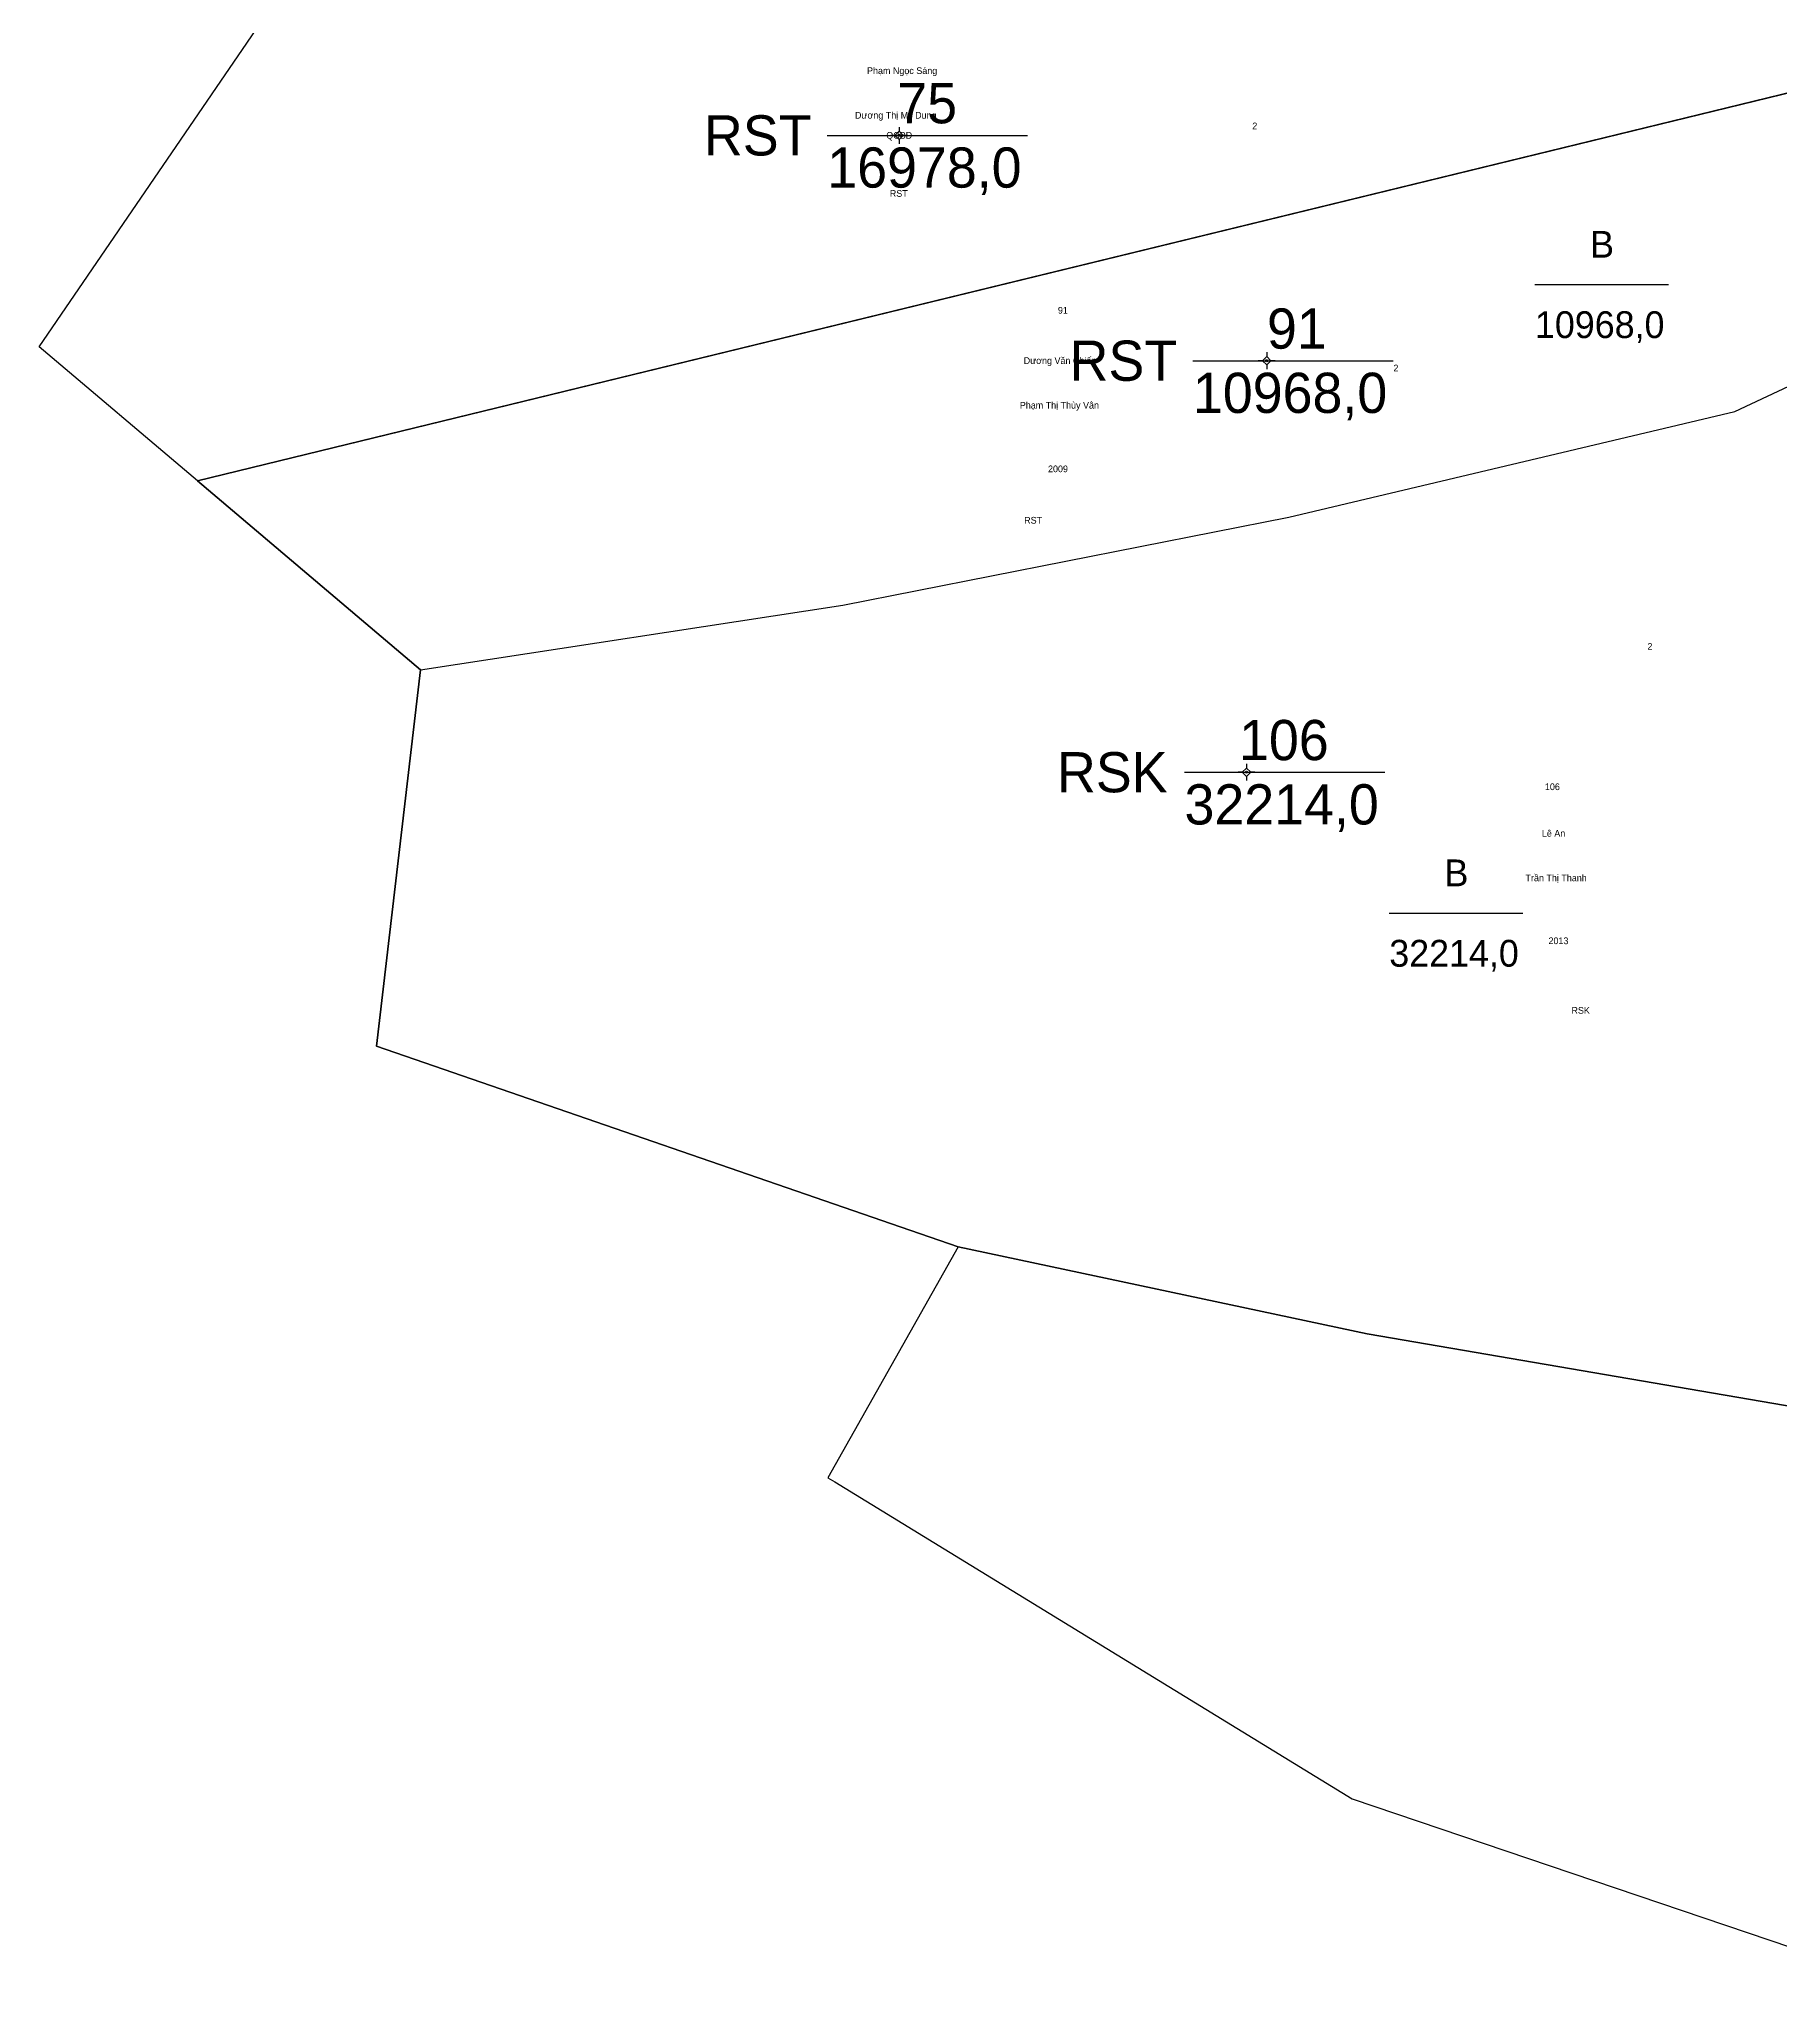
# Model space of a CAD drawing. Extents: x -2 to 554490, y -4 to 1841918.
# Drawn here: x 552692.6 to 552952.6, y 1840589.2 to 1840880.9 of the extents above; entities that cross this region are included whole.
import ezdxf

# ---------------------------------------------------------------- set-up
doc = ezdxf.new("R2010")
doc.units = 0
for name, color, linetype in [('Level 11', 7, 'Continuous'), ('Level 13', 7, 'Continuous'), ('Level 16', 7, 'Continuous'), ('Level 17', 7, 'Continuous'), ('Level 18', 7, 'Continuous'), ('Level 19', 7, 'Continuous'), ('Level 2', 7, 'Continuous'), ('Level 3', 7, 'Continuous'), ('Level 4', 7, 'Continuous'), ('Level 52', 7, 'Continuous'), ('Level 54', 7, 'Continuous'), ('Level 55', 7, 'Continuous')]:
    doc.layers.add(name, color=color, linetype=linetype)

msp = doc.modelspace()

# ---------------------------------------------------------------- linework, layer by layer
at = {"layer": 'Level 11'}
for p, q in [((552820.31, 1840866.56), (552819.69, 1840866.56)), ((552820.94, 1840867.19), (552820.31, 1840866.56)), ((552820.31, 1840866.56), (552820.94, 1840865.94)), ((552820.94, 1840867.81), (552820.94, 1840867.19)), ((552821.56, 1840866.56), (552820.94, 1840867.19)), ((552820.94, 1840865.94), (552821.56, 1840866.56)), ((552820.94, 1840865.94), (552820.94, 1840865.31)), ((552822.19, 1840866.56), (552821.56, 1840866.56)), ((552875.83, 1840834.17), (552875.83, 1840833.54)), ((552875.2, 1840832.92), (552874.58, 1840832.92)), ((552875.83, 1840833.54), (552875.2, 1840832.92)), ((552875.2, 1840832.92), (552875.83, 1840832.29)), ((552876.45, 1840832.92), (552875.83, 1840833.54)), ((552875.83, 1840832.29), (552876.45, 1840832.92)), ((552875.83, 1840832.29), (552875.83, 1840831.67)), ((552877.08, 1840832.92), (552876.45, 1840832.92)), ((552872.82, 1840772.73), (552872.82, 1840772.1)), ((552872.19, 1840771.48), (552871.57, 1840771.48)), ((552872.82, 1840772.1), (552872.19, 1840771.48)), ((552872.19, 1840771.48), (552872.82, 1840770.85)), ((552873.44, 1840771.48), (552872.82, 1840772.1)), ((552872.82, 1840770.85), (552873.44, 1840771.48)), ((552872.82, 1840770.85), (552872.82, 1840770.23)), ((552874.07, 1840771.48), (552873.44, 1840771.48))]:
    msp.add_line(p, q, dxfattribs=at)
for centre in [(552820.94, 1840866.56), (552875.83, 1840832.92), (552872.82, 1840771.48)]:
    msp.add_circle(centre, 0.15, dxfattribs=at)
at = {"layer": 'Level 13'}
for p, q in [((552810.22, 1840866.56), (552840.12, 1840866.56)), ((552864.81, 1840832.92), (552894.71, 1840832.92)), ((552863.56, 1840771.48), (552893.46, 1840771.48))]:
    msp.add_line(p, q, dxfattribs=at)
at = {"layer": 'Level 2'}
for q in [(552979.01, 1840879.07), (552749.49, 1840786.78)]:
    msp.add_line((552716.19, 1840814.97), q, dxfattribs=at)
for points in [[(552716.19, 1840814.97), (552692.55, 1840834.99), (552749.4, 1840918.16), (552808.98, 1840913.58), (552847.88, 1840913.43), (552872, 1840914.78), (552900.44, 1840912.44), (552913.66, 1840911.85)], [(552749.49, 1840786.78), (552812.57, 1840796.42), (552879.15, 1840809.57), (552945.72, 1840825.35), (552988.65, 1840845.51), (553011.45, 1840870.1)], [(552749.49, 1840786.78), (552742.93, 1840730.58), (552829.76, 1840700.64)], [(552829.76, 1840700.64), (552810.3, 1840666.12), (552811.37, 1840665.53), (552888.57, 1840618.21), (552954.2, 1840596), (553049.73, 1840551.59), (553074.58, 1840539.84), (553081.48, 1840550.57), (553092.3, 1840569.64), (553100.85, 1840587.94), (553109.43, 1840603.63), (553123.08, 1840617.14)], [(552829.76, 1840700.64), (552890.81, 1840687.63), (552956.76, 1840676.34), (553009.69, 1840672.87), (553041.8, 1840674.6), (553067.43, 1840679.83)]]:
    msp.add_lwpolyline(points, dxfattribs=at)
at = {"layer": 'Level 3'}
msp.add_lwpolyline([(552956.76, 1840676.34), (552890.81, 1840687.63), (552829.76, 1840700.64), (552742.93, 1840730.58), (552749.49, 1840786.78), (552716.19, 1840814.97), (552979.01, 1840879.07)], dxfattribs=at)
msp.add_lwpolyline([(552956.76, 1840676.34), (552890.81, 1840687.63), (552829.76, 1840700.64), (552742.93, 1840730.58), (552749.49, 1840786.78), (552716.19, 1840814.97), (552979.01, 1840879.07)], dxfattribs=at)
at = {"layer": 'Level 52'}
msp.add_lwpolyline([(552979.01, 1840879.07), (552716.19, 1840814.97), (552749.49, 1840786.78), (552742.93, 1840730.58), (552829.76, 1840700.64), (552890.81, 1840687.63), (552956.76, 1840676.34)], dxfattribs=at)
at = {"layer": 'Level 55'}
for p, q in [((552915.88, 1840844.3), (552935.81, 1840844.3)), ((552894.12, 1840750.45), (552914.06, 1840750.45))]:
    msp.add_line(p, q, dxfattribs=at)

# ---------------------------------------------------------------- texts
at = {"layer": 'Level 13'}
for s, p in [('75', (552820.68, 1840868.36)), ('91', (552875.87, 1840834.72)), ('106', (552871.7, 1840773.28))]:
    msp.add_text(s, height=6, dxfattribs=at).set_placement(p)
at = {"layer": 'Level 16'}
for s, p in [('RST', (552819.56, 1840857.39)), ('RST', (552839.62, 1840808.6)), ('RSK', (552921.33, 1840735.42))]:
    msp.add_text(s, height=1, dxfattribs=at).set_placement(p)
at = {"layer": 'Level 17'}
for s, p in [('91', (552844.66, 1840839.95)), ('106', (552917.37, 1840768.81))]:
    msp.add_text(s, height=1, dxfattribs=at).set_placement(p)
at = {"layer": 'Level 18'}
for s, p in [('Phạm Ngọc Sáng', (552816.16, 1840875.72)), ('Dương Thị Mỹ Dung ', (552814.36, 1840869.06)), ('Dương Văn Chiến', (552839.55, 1840832.43)), ('Phạm Thị Thùy Vân', (552838.97, 1840825.77)), ('Lê An', (552916.91, 1840761.86)), ('Trần Thị Thanh', (552914.47, 1840755.2))]:
    msp.add_text(s, height=1, dxfattribs=at).set_placement(p)
at = {"layer": 'Level 19'}
for p in [(552873.68, 1840867.47), (552894.75, 1840831.32), (552932.67, 1840789.76)]:
    msp.add_text('2', height=1, dxfattribs=at).set_placement(p)
at = {"layer": 'Level 2'}
for s, p in [('RST', (552791.82, 1840863.56)), ('RST', (552846.41, 1840829.92)), ('RSK', (552844.53, 1840768.48))]:
    msp.add_text(s, height=6, dxfattribs=at).set_placement(p)
at = {"layer": 'Level 3'}
for s, p in [('B', (552924.12, 1840848.3)), ('10968,0', (552915.88, 1840836.3)), ('B', (552902.38, 1840754.45)), ('32214,0', (552894.13, 1840742.45))]:
    msp.add_text(s, height=4, dxfattribs=at).set_placement(p)
at = {"layer": 'Level 4'}
for s, p in [('16978,0', (552810.23, 1840858.76)), ('10968,0', (552864.82, 1840825.12)), ('32214,0', (552863.56, 1840763.68))]:
    msp.add_text(s, height=6, dxfattribs=at).set_placement(p)
at = {"layer": 'Level 54'}
for s, p in [('QCBD', (552819.04, 1840866.06)), ('2009', (552843.18, 1840816.27)), ('2013', (552917.9, 1840745.81))]:
    msp.add_text(s, height=1, dxfattribs=at).set_placement(p)

doc.saveas('drawing.dxf')
